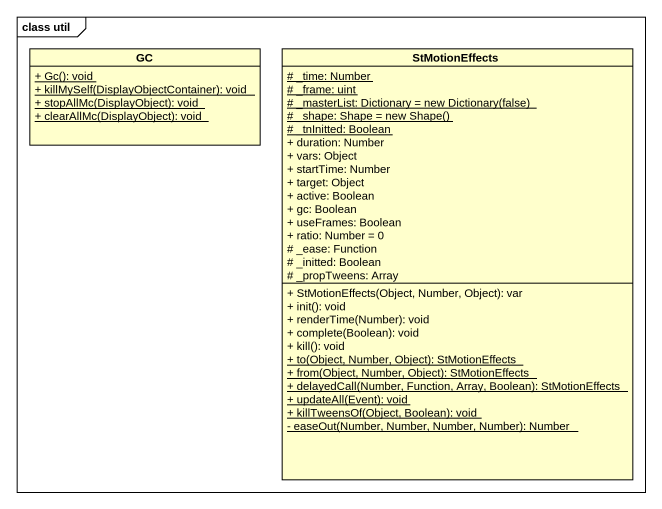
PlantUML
@startuml
mainframe class util
hide circle
hide empty members
skinparam classAttributeIconSize 0
class GC {
  {static} + Gc(): void
  {static} + killMySelf(DisplayObjectContainer): void
  {static} + stopAllMc(DisplayObject): void
  {static} + clearAllMc(DisplayObject): void
}
class StMotionEffects {
  {static} # _time: Number
  {static} # _frame: uint
  {static} {field} # _masterList: Dictionary = new Dictionary(false)
  {static} {field} # _shape: Shape = new Shape()
  {static} # _tnInitted: Boolean
  + duration: Number
  + vars: Object
  + startTime: Number
  + target: Object
  + active: Boolean
  + gc: Boolean
  + useFrames: Boolean
  + ratio: Number = 0
  # _ease: Function
  # _initted: Boolean
  # _propTweens: Array
  + StMotionEffects(Object, Number, Object): var
  + init(): void
  + renderTime(Number): void
  + complete(Boolean): void
  + kill(): void
  {static} + to(Object, Number, Object): StMotionEffects
  {static} + from(Object, Number, Object): StMotionEffects
  {static} + delayedCall(Number, Function, Array, Boolean): StMotionEffects
  {static} + updateAll(Event): void
  {static} + killTweensOf(Object, Boolean): void
  {static} - easeOut(Number, Number, Number, Number): Number
}
@enduml
